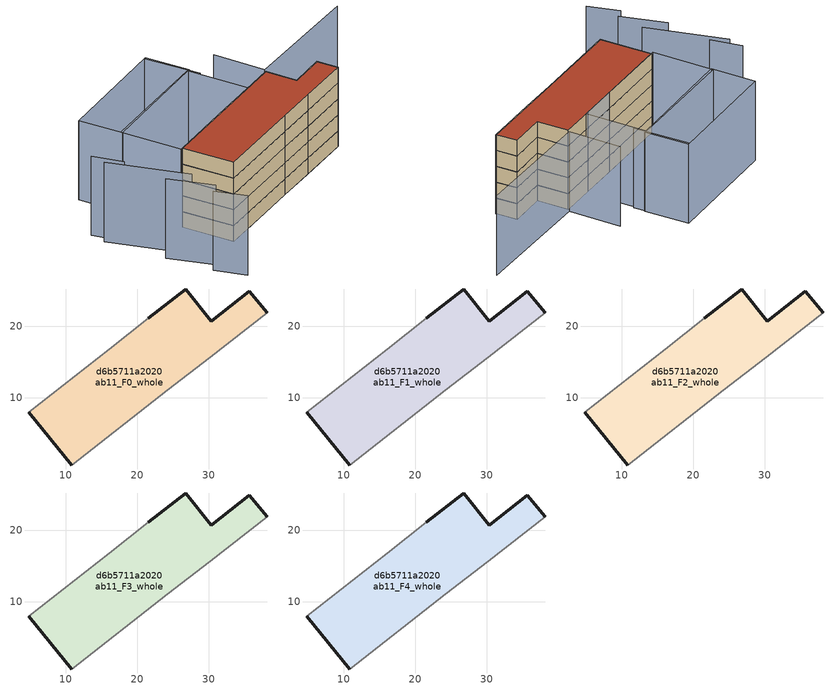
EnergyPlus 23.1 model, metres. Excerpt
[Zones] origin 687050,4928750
d6b5711a2020ab11_F0_whole
 floor ground (EU_floor_Construction): 30.17,15.7 38.14,21.88 35.68,24.89 30.34,20.7 26.8,25.22 21.55,21.11 16.03,16.78 4.82,8.01 10.79,0.6 24.19,11.05 z0
 wall outside (EU_wall_Construction): 21.55,21.11 26.8,25.22 30.34,20.7 35.68,24.89 38.14,21.88 / 10.79,0.6 4.82,8.01 z0:3
 wall adiabatic (EU_wall_Construction): 4.82,8.01 16.03,16.78 21.55,21.11 / 38.14,21.88 30.17,15.7 24.19,11.05 10.79,0.6 z0:3
d6b5711a2020ab11_F1_whole
 floor to d6b5711a2020ab11_F0_whole (EU_floor_Construction): 30.17,15.7 38.13,21.88 35.67,24.89 30.34,20.7 26.79,25.22 21.54,21.11 16.02,16.78 4.82,8.01 10.78,0.6 24.19,11.05 z3
 wall outside (EU_wall_Construction): 21.55,21.11 26.8,25.22 30.34,20.7 35.68,24.89 38.14,21.88 / 10.79,0.6 4.82,8.01 z3:6
 wall adiabatic (EU_wall_Construction): 4.82,8.01 16.03,16.78 21.55,21.11 / 38.14,21.88 30.17,15.7 24.19,11.05 10.79,0.6 z3:6
d6b5711a2020ab11_F2_whole
 floor to d6b5711a2020ab11_F1_whole (EU_floor_Construction): 30.17,15.7 38.13,21.88 35.67,24.89 30.34,20.7 26.79,25.22 21.54,21.11 16.02,16.78 4.82,8.01 10.78,0.6 24.19,11.05 z6
 wall outside (EU_wall_Construction): 21.55,21.11 26.8,25.22 30.34,20.7 35.68,24.89 38.14,21.88 / 10.79,0.6 4.82,8.01 z6:9
 wall adiabatic (EU_wall_Construction): 4.82,8.01 16.03,16.78 21.55,21.11 / 38.14,21.88 30.17,15.7 24.19,11.05 10.79,0.6 z6:9
d6b5711a2020ab11_F3_whole
 floor to d6b5711a2020ab11_F2_whole (EU_floor_Construction): 30.17,15.7 38.13,21.88 35.67,24.89 30.34,20.7 26.79,25.22 21.54,21.11 16.02,16.78 4.82,8.01 10.78,0.6 24.19,11.05 z9
 wall outside (EU_wall_Construction): 21.55,21.11 26.8,25.22 30.34,20.7 35.68,24.89 38.14,21.88 / 10.79,0.6 4.82,8.01 z9:12
 wall adiabatic (EU_wall_Construction): 4.82,8.01 16.03,16.78 21.55,21.11 / 38.14,21.88 30.17,15.7 24.19,11.05 10.79,0.6 z9:12
d6b5711a2020ab11_F4_whole
 floor to d6b5711a2020ab11_F3_whole (EU_floor_Construction): 30.17,15.7 38.13,21.88 35.67,24.89 30.34,20.7 26.79,25.22 21.54,21.11 16.02,16.78 4.82,8.01 10.78,0.6 24.19,11.05 z12
 wall outside (EU_wall_Construction): 21.55,21.11 26.8,25.22 30.34,20.7 35.68,24.89 38.14,21.88 / 10.79,0.6 4.82,8.01 z12:15
 wall adiabatic (EU_wall_Construction): 4.82,8.01 16.03,16.78 21.55,21.11 / 38.14,21.88 30.17,15.7 24.19,11.05 10.79,0.6 z12:15
 roof outside (EU_roof_Construction): 35.68,24.89 38.14,21.88 30.17,15.7 24.19,11.05 10.79,0.6 4.82,8.01 16.03,16.78 21.55,21.11 26.8,25.22 30.34,20.7 z15
shading: -8.61,8.77 3.06,-0.3 / -1.4,0.1 5.3,-5.03 / 4.18,-6.49 8.81,-10.03 / -9.75,11.39 -5.55,7.7 / 45.55,39.8 26.77,25.68 / 26.77,25.68 21.06,33.28 / 16.75,28.73 10.17,36.56 / 22.08,21.53 4.52,7.76 / 4.52,7.76 -2.41,16.61 / -2.41,16.61 15.14,30.37 / 15.14,30.37 22.08,21.53 / -7.25,22.55 10.47,36.82 / 10.47,36.82 15.55,30.52 / 15.55,30.52 -2.18,16.25 / -2.18,16.25 -7.25,22.55 z0:15
[Building]
EU S2 Campaign: North Axis=0; Terrain=City; Solar Distribution=FullExterior
[Site:Location]
Bologna: Latitude=44.5; Longitude=11.25; Time Zone=1; Elevation=37
[SizingPeriod:WeatherFileDays]
AnnualSizingPeriod: Begin Month=1; Begin Day of Month=1; End Month=12; End Day of Month=31; Day of Week for Start Day=Monday; Use Weather File Daylight Saving Period=No; Use Weather File Rain and Snow Indicators=No
[MATERIAL]
EU_InternalMass_Material: Roughness=MediumRough; Thickness=0.1; Conductivity=1; Density=1800; Specific Heat=900; Thermal Absorptance=0.9; Solar Absorptance=0.7; Visible Absorptance=0.7
[MATERIAL:NOMASS] Roughness=MediumRough; Thermal Absorptance=0.9; Solar Absorptance=0.7; Visible Absorptance=0.7
Name | Thermal Resistance
EU_wall_NoMass | 0.905828
EU_roof_NoMass | 0.37593
EU_floor_NoMass | 0.67114
[CONSTRUCTION]
EU_wall_Construction: EU_wall_NoMass
EU_roof_Construction: EU_roof_NoMass
EU_floor_Construction: EU_floor_NoMass
EU_InternalMass_Construction: EU_InternalMass_Material
[ZONE] Type=1; Multiplier=1; Ceiling Height=autocalculate; Floor Area=autocalculate; Part of Total Floor Area=Yes
Name | Volume
d6b5711a2020ab11_F0_whole | 876.494
d6b5711a2020ab11_F1_whole; d6b5711a2020ab11_F2_whole; d6b5711a2020ab11_F3_whole; d6b5711a2020ab11_F4_whole | 876.495
[INTERNALMASS] Construction=EU_InternalMass_Construction; Surface Area=274.397
Name | Zone or ZoneList
d6b5711a2020ab11_F0_whole_EU_InternalMass | d6b5711a2020ab11_F0_whole
d6b5711a2020ab11_F1_whole_EU_InternalMass | d6b5711a2020ab11_F1_whole
d6b5711a2020ab11_F2_whole_EU_InternalMass | d6b5711a2020ab11_F2_whole
d6b5711a2020ab11_F3_whole_EU_InternalMass | d6b5711a2020ab11_F3_whole
d6b5711a2020ab11_F4_whole_EU_InternalMass | d6b5711a2020ab11_F4_whole
[OTHEREQUIPMENT] Fuel Type=Electricity; Design Level Calculation Method=Watts/Area; Power per Zone Floor Area=1; Fraction Latent=0; Fraction Radiant=0; Fraction Lost=0; Carbon Dioxide Generation Rate=0; EndUse Subcategory=EU_Step8_InternalGains
Name | Zone or ZoneList or Space or SpaceList | Schedule
EU_Step8_InternalGain_d6b5711a2020ab11_F0_whole_f000 | d6b5711a2020ab11_F0_whole | EU_Step8_GainSchedule_d6b5711a2020ab11_F0_whole_f000
EU_Step8_InternalGain_d6b5711a2020ab11_F1_whole_f000 | d6b5711a2020ab11_F1_whole | EU_Step8_GainSchedule_d6b5711a2020ab11_F1_whole_f000
EU_Step8_InternalGain_d6b5711a2020ab11_F2_whole_f000 | d6b5711a2020ab11_F2_whole | EU_Step8_GainSchedule_d6b5711a2020ab11_F2_whole_f000
EU_Step8_InternalGain_d6b5711a2020ab11_F3_whole_f000 | d6b5711a2020ab11_F3_whole | EU_Step8_GainSchedule_d6b5711a2020ab11_F3_whole_f000
EU_Step8_InternalGain_d6b5711a2020ab11_F4_whole_f000 | d6b5711a2020ab11_F4_whole | EU_Step8_GainSchedule_d6b5711a2020ab11_F4_whole_f000
[ZONEVENTILATION:DESIGNFLOWRATE] Schedule=EU_AlwaysOn; Design Flow Rate Calculation Method=AirChanges/Hour; Air Changes per Hour=0.73129; Ventilation Type=Natural; Fan Pressure Rise=0; Fan Total Efficiency=1; Constant Term Coefficient=1; Temperature Term Coefficient=0; Velocity Term Coefficient=0; Velocity Squared Term Coefficient=0; Minimum Indoor Temperature=-100; Maximum Indoor Temperature=100; Delta Temperature=-100; Minimum Outdoor Temperature=-100; Maximum Outdoor Temperature=100; Maximum Wind Speed=40
Name | Zone or ZoneList or Space or SpaceList
EU_ConstantAir_d6b5711a2020ab11_F0_whole | d6b5711a2020ab11_F0_whole
EU_ConstantAir_d6b5711a2020ab11_F1_whole | d6b5711a2020ab11_F1_whole
EU_ConstantAir_d6b5711a2020ab11_F2_whole | d6b5711a2020ab11_F2_whole
EU_ConstantAir_d6b5711a2020ab11_F3_whole | d6b5711a2020ab11_F3_whole
EU_ConstantAir_d6b5711a2020ab11_F4_whole | d6b5711a2020ab11_F4_whole
[HVACTEMPLATE:THERMOSTAT] Constant Heating Setpoint=20; Constant Cooling Setpoint=50
EU_HeatOnly_d6b5711a2020ab11_F0_whole; EU_HeatOnly_d6b5711a2020ab11_F1_whole; EU_HeatOnly_d6b5711a2020ab11_F2_whole; EU_HeatOnly_d6b5711a2020ab11_F3_whole; EU_HeatOnly_d6b5711a2020ab11_F4_whole
[HVACTEMPLATE:ZONE:IDEALLOADSAIRSYSTEM] System Availability Schedule=EU_AlwaysOn; Maximum Heating Supply Air Temperature=50; Minimum Cooling Supply Air Temperature=13; Maximum Heating Supply Air Humidity Ratio=0.0156; Minimum Cooling Supply Air Humidity Ratio=0.0077; Heating Limit=NoLimit; Cooling Limit=NoLimit; Heating Availability Schedule=EU_AlwaysOn; Cooling Availability Schedule=EU_CoolingOff; Dehumidification Control Type=ConstantSensibleHeatRatio; Cooling Sensible Heat Ratio=0.7; Dehumidification Setpoint=60; Humidification Control Type=None; Humidification Setpoint=30; Outdoor Air Method=None; Outdoor Air Flow Rate per Person=0.00944; Outdoor Air Flow Rate per Zone Floor Area=0; Outdoor Air Flow Rate per Zone=0; Demand Controlled Ventilation Type=None; Outdoor Air Economizer Type=NoEconomizer; Heat Recovery Type=None; Sensible Heat Recovery Effectiveness=0.7; Latent Heat Recovery Effectiveness=0.65
Name | Template Thermostat
d6b5711a2020ab11_F0_whole | EU_HeatOnly_d6b5711a2020ab11_F0_whole
d6b5711a2020ab11_F1_whole | EU_HeatOnly_d6b5711a2020ab11_F1_whole
d6b5711a2020ab11_F2_whole | EU_HeatOnly_d6b5711a2020ab11_F2_whole
d6b5711a2020ab11_F3_whole | EU_HeatOnly_d6b5711a2020ab11_F3_whole
d6b5711a2020ab11_F4_whole | EU_HeatOnly_d6b5711a2020ab11_F4_whole
[SIZING:ZONE] Zone Cooling Design Supply Air Temperature Input Method=SupplyAirTemperature; Zone Cooling Design Supply Air Temperature=13; Zone Heating Design Supply Air Temperature Input Method=SupplyAirTemperature; Zone Heating Design Supply Air Temperature=50; Zone Cooling Design Supply Air Humidity Ratio=0.008; Zone Heating Design Supply Air Humidity Ratio=0.008; Cooling Design Air Flow Method=DesignDay; Cooling Design Air Flow Rate=0; Cooling Minimum Air Flow per Zone Floor Area=0.000762; Cooling Minimum Air Flow=0; Cooling Minimum Air Flow Fraction=0.2; Heating Design Air Flow Method=DesignDay; Heating Design Air Flow Rate=0; Heating Maximum Air Flow per Zone Floor Area=0.002032; Heating Maximum Air Flow=0.141576; Heating Maximum Air Flow Fraction=0.3; Account for Dedicated Outdoor Air System=No; Dedicated Outdoor Air System Control Strategy=NeutralSupplyAir; Dedicated Outdoor Air Low Setpoint Temperature for Design=autosize; Dedicated Outdoor Air High Setpoint Temperature for Design=autosize; Zone Load Sizing Method=Sensible Load Only No Latent Load; Zone Latent Cooling Design Supply Air Humidity Ratio Input Method=HumidityRatioDifference; Zone Cooling Design Supply Air Humidity Ratio Difference=0.005; Zone Latent Heating Design Supply Air Humidity Ratio Input Method=HumidityRatioDifference; Zone Humidification Design Supply Air Humidity Ratio Difference=0.005
d6b5711a2020ab11_F0_whole; d6b5711a2020ab11_F1_whole; d6b5711a2020ab11_F2_whole; d6b5711a2020ab11_F3_whole; d6b5711a2020ab11_F4_whole
[SCHEDULE:CONSTANT]
Name | Hourly Value
EU_AlwaysOn | 1
EU_CoolingOff | 0
[SCHEDULE:FILE] Column Number=1; Rows to Skip at Top=0; Number of Hours of Data=8760; Column Separator=Comma; Interpolate to Timestep=No; Minutes per Item=60; Adjust Schedule for Daylight Savings=Yes
Name | File
EU_Step8_GainSchedule_d6b5711a2020ab11_F0_whole_f000 | ../../schedules/d6b5711a2020ab11/d6b5711a2020ab11_F0_whole_f000_gain.csv
EU_Step8_GainSchedule_d6b5711a2020ab11_F1_whole_f000 | ../../schedules/d6b5711a2020ab11/d6b5711a2020ab11_F1_whole_f000_gain.csv
EU_Step8_GainSchedule_d6b5711a2020ab11_F2_whole_f000 | ../../schedules/d6b5711a2020ab11/d6b5711a2020ab11_F2_whole_f000_gain.csv
EU_Step8_GainSchedule_d6b5711a2020ab11_F3_whole_f000 | ../../schedules/d6b5711a2020ab11/d6b5711a2020ab11_F3_whole_f000_gain.csv
EU_Step8_GainSchedule_d6b5711a2020ab11_F4_whole_f000 | ../../schedules/d6b5711a2020ab11/d6b5711a2020ab11_F4_whole_f000_gain.csv
